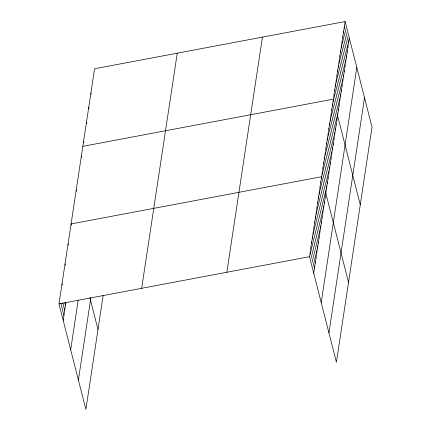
<?xml version="1.0" encoding="UTF-8"?>
<svg xmlns="http://www.w3.org/2000/svg" width="431" height="431" viewBox="0 0 431 431"><rect width="100%" height="100%" fill="white"/><g stroke="black" fill="none" stroke-linecap="round" stroke-linejoin="round"><path stroke-width="0.65" d="M103.133 295.553L85.888 409.45L58.982 303.887L94.578 68.75L345.112 21.55L372.018 127.113L336.422 362.25L309.517 256.687L345.112 21.55M63.185 320.384L65.927 302.266M70.679 349.773L78.146 300.434M78.399 380.056L90.866 297.686M141.659 288.312L177.254 53.175M226.841 272.263L262.436 37.125M313.72 273.184L349.315 38.041M321.214 302.578L356.809 67.435M328.934 332.861L364.524 97.718M82.833 146.346L333.362 99.146L360.273 204.709M58.982 303.887L309.517 256.687M344.374 26.399L348.582 42.895M343.642 31.247L347.844 47.744M342.909 36.102L347.111 52.593M342.176 40.95L346.379 57.442M341.438 45.799L345.646 62.29M340.705 50.648L344.908 67.144M339.973 55.497L344.175 71.993M339.24 60.345L343.442 76.842M338.502 65.2L342.71 81.691M337.769 70.048L341.972 86.539M337.037 74.897L341.239 91.388M336.299 79.746L340.506 96.242M335.566 84.595L339.773 101.091M334.833 89.449L339.035 105.94M334.1 94.297L338.303 110.789M332.63 103.995L336.832 120.491M331.897 108.844L336.099 125.34M331.164 113.698L335.366 130.189M330.426 118.547L334.634 135.038M329.693 123.395L333.896 139.886M328.961 128.244L333.163 144.741M328.228 133.093L332.43 149.589M327.49 137.942L331.698 154.438M326.757 142.796L330.96 159.287M326.025 147.644L330.227 164.136M325.286 152.493L329.494 168.984M324.554 157.342L328.761 173.838M323.821 162.191L328.023 178.687M323.088 167.045L327.291 183.536M322.35 171.894L326.558 188.385M348.528 282.305L321.618 176.742L71.083 223.942L71.406 225.208M320.863 181.737L325.066 198.233M320.104 186.736L324.311 203.227M319.349 191.73L323.552 208.227M318.595 196.73L322.797 213.221M317.836 201.724L322.038 218.221M317.081 206.724L321.284 223.215M316.322 211.718L320.529 228.214M315.567 216.718L319.77 233.209M314.813 221.712L319.015 238.208M314.054 226.711L318.256 243.203M313.299 231.706L317.502 248.197M312.54 236.7L316.747 253.196M311.785 241.699L315.988 258.191M311.031 246.694L315.233 263.19M310.272 251.693L314.479 268.184M90.903 92.999L91.232 94.265M88.705 107.545L89.028 108.817M86.502 122.097L86.825 123.363M83.566 141.497L83.889 142.763M81.362 156.044L81.685 157.315M76.222 189.99L76.546 191.262M89.858 297.584L97.993 329.505M68.06 243.93L68.384 245.196M65.033 263.912L65.356 265.184M62.005 283.9L62.333 285.171M64.806 302.853L65.453 305.39M62.759 302.777L64.698 310.39M60.868 303.332L63.944 315.384"/></g></svg>
